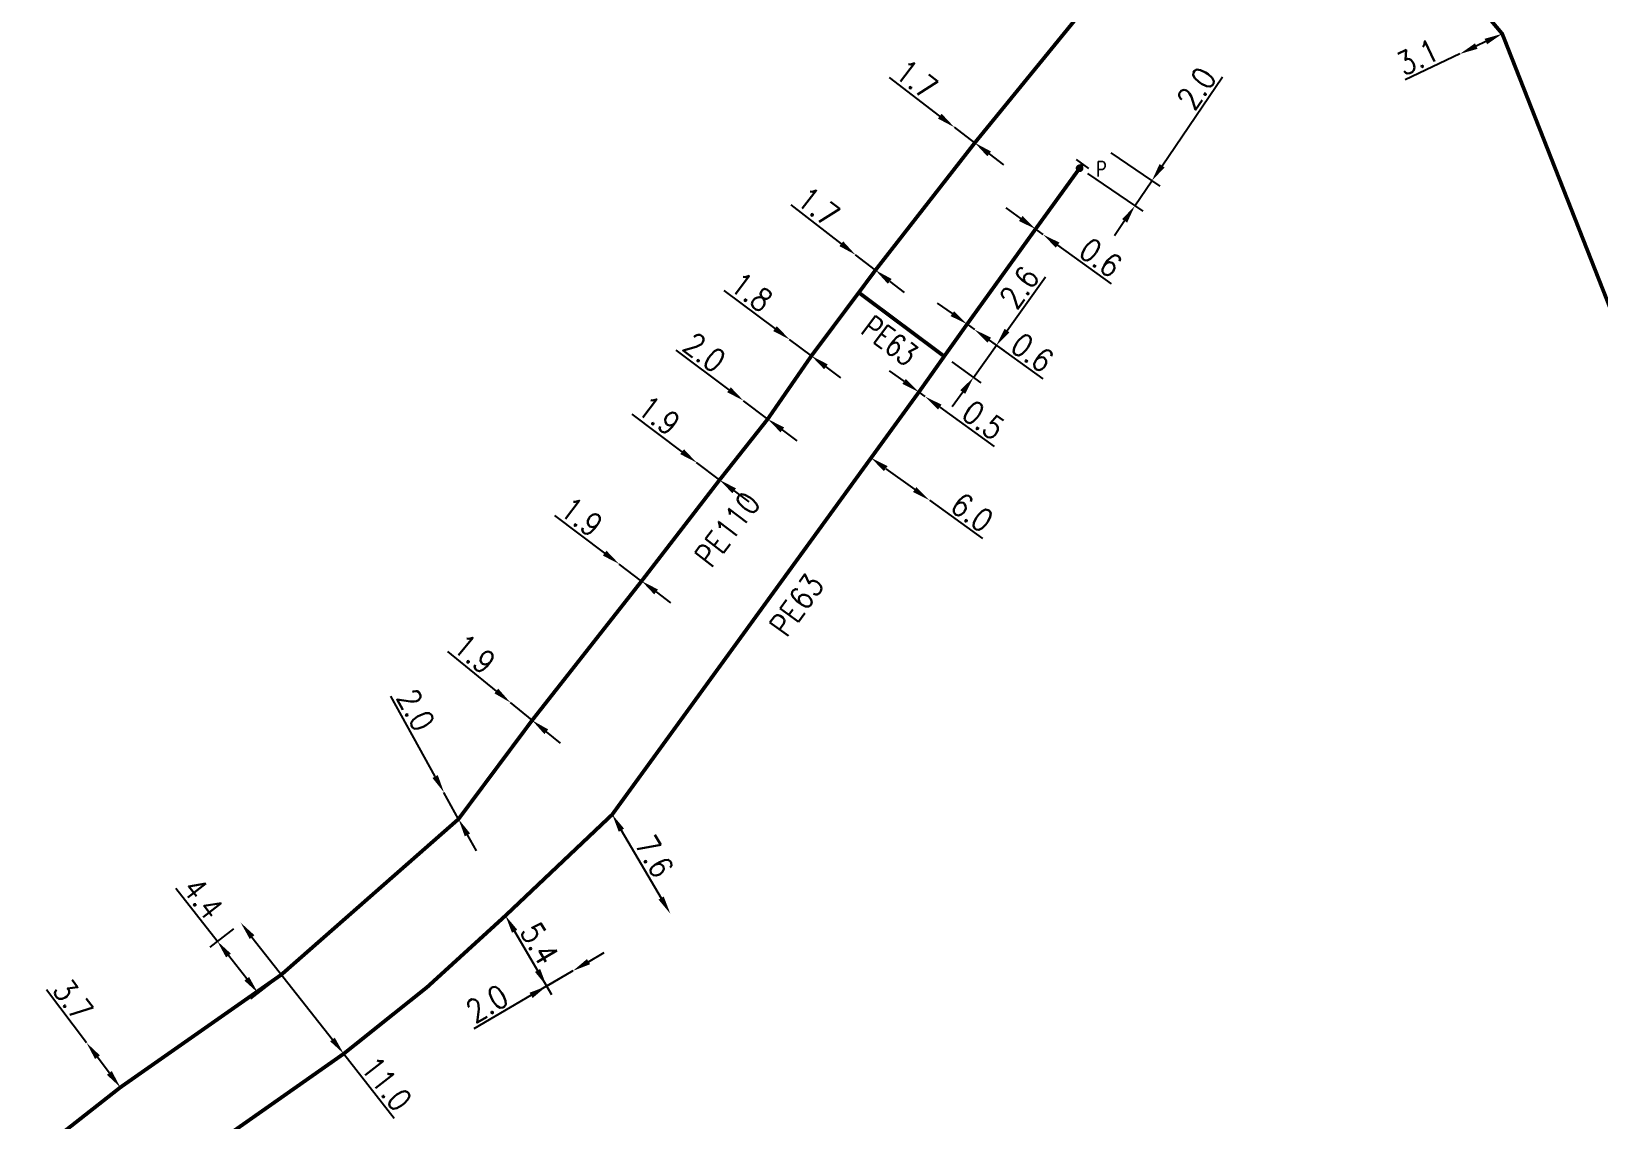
# Model space of a CAD drawing. Header units: millimetres. Extents: x 149999 to 151007, y 125999 to 127005.
# Drawn here: x 150356 to 150459.5, y 126100.1 to 126171.9 of the extents above; entities that cross this region are included whole.
import ezdxf
from ezdxf.enums import TextEntityAlignment as Align

# ---------------------------------------------------------------- set-up
doc = ezdxf.new("R2010")
doc.units = ezdxf.units.MM
doc.header["$PDMODE"] = 34
doc.linetypes.add('L_100_PE', pattern=[14, 10, -1.5, 1, -1.5])
doc.layers.get('0').update_dxf_attribs({"linetype": 'CONTINUOUS'})
doc.layers.get('DEFPOINTS').update_dxf_attribs({"linetype": 'CONTINUOUS'})
for name, color, linetype in [('L_140', 3, 'CONTINUOUS'), ('L_300', 7, 'CONTINUOUS'), ('L_340', 7, 'CONTINUOUS')]:
    doc.layers.add(name, color=color, linetype=linetype)
doc.styles.add('G_ROMANS', font='ROMANS.SHX', dxfattribs={"width": 0.75})
doc.styles.get("Standard").update_dxf_attribs({"font": 'romans.shx', "width": 0.85})
doc.dimstyles.get("Standard").update_dxf_attribs({"dimtxt": 1.5, "dimasz": 1.2, "dimexe": 0.625, "dimexo": 0.625, "dimgap": 0.25, "dimtad": 1, "dimdec": 1, "dimzin": 0, "dimdsep": 46, "dimtxsty": 'Standard', "dimcen": -0.5, "dimadec": 0, "dimazin": 0, "dimtfac": 1, "dimtdec": 1, "dimtmove": 0, "dimatfit": 3, "dimfxl": 0, "dimtolj": 1, "dimtzin": 0, "dimarcsym": 0})

# ---------------------------------------------------------------- blocks, each defined once
blk = doc.blocks.new('L_340_07')
at = {"color": 0, "linetype": 'Continuous', "const_width": 0.25, "flags": 128}
blk.add_lwpolyline([(0, 0), (0.35, 0)], dxfattribs=at)
at = {"color": 0, "linetype": 'Continuous', "flags": 128}
blk.add_lwpolyline([(0.35, -0.5), (0.35, 0.5)], dxfattribs=at)
at = {"color": 0, "linetype": 'Continuous', "width": 0.75, "flags": 3}
for tag, p in [('DEF_LEG', (0.72, -3.47)), ('DEF_COUP', (0.72, -5.97)), ('DEF_TYPE', (0.72, -8.47))]:
    blk.add_attdef(tag, text='', height=1.2, dxfattribs=at).set_placement(p, align=Align.MIDDLE)
blk = doc.blocks.new('*D419')
at = {"layer": 'DEFPOINTS', "color": 0, "linetype": 'Continuous', "transparency": 16777216}
for p in [(150369.79, 126113.06), (150369.79, 126113.06), (150376.59, 126104.41)]:
    blk.add_point(p, dxfattribs=at)
at = {"layer": 'L_140', "color": 0, "linetype": 'Continuous', "lineweight": -2, "transparency": 16777216}
for p, q in [((150369.3, 126112.67), (150369.3, 126112.67)), ((150370.53, 126112.11), (150375.84, 126105.35)), ((150376.59, 126104.41), (150379.92, 126100.16))]:
    blk.add_line(p, q, dxfattribs=at)
at = {"layer": 'L_140', "color": 0, "linetype": 'Continuous', "transparency": 16777216}
for points in [[(150370.69, 126112.24), (150370.38, 126111.99), (150369.79, 126113.06)], [(150376, 126105.47), (150375.69, 126105.23), (150376.59, 126104.41)]]:
    blk.add_solid(points, dxfattribs=at)
at = {"layer": 'L_140', "color": 0, "linetype": 'Continuous', "transparency": 16777216, "insert": (150379.41, 126102.43), "char_height": 1.5, "attachment_point": 5, "rotation": 308.1508}
blk.add_mtext('\\A1;11.0', dxfattribs=at)
blk = doc.blocks.new('*D422')
at = {"layer": 'DEFPOINTS', "color": 0, "linetype": 'Continuous', "transparency": 16777216}
for p in [(150387.27, 126113.53), (150391.72, 126109.88), (150391.72, 126109.88)]:
    blk.add_point(p, dxfattribs=at)
at = {"layer": 'L_140', "color": 0, "linetype": 'Continuous', "lineweight": -2, "transparency": 16777216}
for p, q in [((150387.58, 126112.99), (150390.31, 126108.33)), ((150392.76, 126110.49), (150393.79, 126111.1)), ((150391.72, 126109.88), (150389.99, 126108.87)), ((150388.96, 126108.27), (150385.19, 126106.06))]:
    blk.add_line(p, q, dxfattribs=at)
at = {"layer": 'L_140', "color": 0, "linetype": 'Continuous', "transparency": 16777216}
for points in [[(150392.65, 126110.66), (150392.86, 126110.32), (150391.72, 126109.88)], [(150388.86, 126108.44), (150389.06, 126108.09), (150389.99, 126108.87)]]:
    blk.add_solid(points, dxfattribs=at)
at = {"layer": 'L_140', "color": 0, "linetype": 'Continuous', "transparency": 16777216, "insert": (150386.05, 126107.72), "char_height": 1.5, "attachment_point": 5, "rotation": 30.342}
blk.add_mtext('\\A1;2.0', dxfattribs=at)
blk = doc.blocks.new('*D423')
at = {"layer": 'DEFPOINTS', "color": 0, "linetype": 'Continuous', "transparency": 16777216}
for p in [(150387.27, 126113.53), (150391.72, 126109.88), (150389.99, 126108.87)]:
    blk.add_point(p, dxfattribs=at)
at = {"layer": 'L_140', "color": 0, "linetype": 'Continuous', "lineweight": -2, "transparency": 16777216}
for p, q in [((150387.87, 126112.5), (150389.39, 126109.91)), ((150391.18, 126109.57), (150389.45, 126108.56))]:
    blk.add_line(p, q, dxfattribs=at)
at = {"layer": 'L_140', "color": 0, "linetype": 'Continuous', "transparency": 16777216}
for points in [[(150388.05, 126112.6), (150387.7, 126112.4), (150387.27, 126113.53)], [(150389.56, 126110.01), (150389.22, 126109.81), (150389.99, 126108.87)]]:
    blk.add_solid(points, dxfattribs=at)
at = {"layer": 'L_140', "color": 0, "linetype": 'Continuous', "transparency": 16777216, "insert": (150389.51, 126111.69), "char_height": 1.5, "attachment_point": 5, "rotation": 300.342}
blk.add_mtext('\\A1;5.4', dxfattribs=at)
blk = doc.blocks.new('*D612')
at = {"layer": 'DEFPOINTS', "color": 0, "linetype": 'Continuous', "transparency": 16777216}
for p in [(150359.6, 126105.14), (150359.6, 126105.14), (150361.84, 126102.19)]:
    blk.add_point(p, dxfattribs=at)
at = {"layer": 'L_140', "color": 0, "linetype": 'Continuous', "lineweight": -2, "transparency": 16777216}
for p, q in [((150359.6, 126105.14), (150356.96, 126108.62)), ((150361.11, 126103.15), (150360.33, 126104.18))]:
    blk.add_line(p, q, dxfattribs=at)
at = {"layer": 'L_140', "color": 0, "linetype": 'Continuous', "transparency": 16777216}
for points in [[(150360.49, 126104.3), (150360.17, 126104.06), (150359.6, 126105.14)], [(150361.27, 126103.27), (150360.95, 126103.02), (150361.84, 126102.19)]]:
    blk.add_solid(points, dxfattribs=at)
at = {"layer": 'L_140', "color": 0, "linetype": 'Continuous', "transparency": 16777216, "insert": (150358.71, 126107.96), "char_height": 1.5, "attachment_point": 5, "rotation": 307.1952}
blk.add_mtext('\\A1;3.7', dxfattribs=at)
blk = doc.blocks.new('*D614')
at = {"layer": 'DEFPOINTS', "color": 0, "linetype": 'Continuous', "transparency": 16777216}
for p in [(150383.21, 126121.67), (150383.21, 126121.67), (150384.17, 126119.91)]:
    blk.add_point(p, dxfattribs=at)
at = {"layer": 'L_140', "color": 0, "linetype": 'Continuous', "lineweight": -2, "transparency": 16777216}
for p, q in [((150382.63, 126122.72), (150379.71, 126128.02)), ((150384.17, 126119.91), (150383.21, 126121.67)), ((150384.75, 126118.86), (150385.33, 126117.81))]:
    blk.add_line(p, q, dxfattribs=at)
at = {"layer": 'L_140', "color": 0, "linetype": 'Continuous', "transparency": 16777216}
for points in [[(150382.8, 126122.81), (150382.45, 126122.62), (150383.21, 126121.67)], [(150384.93, 126118.96), (150384.58, 126118.77), (150384.17, 126119.91)]]:
    blk.add_solid(points, dxfattribs=at)
at = {"layer": 'L_140', "color": 0, "linetype": 'Continuous', "transparency": 16777216, "insert": (150381.35, 126127.11), "char_height": 1.5, "attachment_point": 5, "rotation": 298.8657}
blk.add_mtext('\\A1;2.0', dxfattribs=at)
blk = doc.blocks.new('*D616')
at = {"layer": 'DEFPOINTS', "color": 0, "linetype": 'Continuous', "transparency": 16777216}
for p in [(150387.6, 126127.6), (150387.6, 126127.6), (150389.03, 126126.43)]:
    blk.add_point(p, dxfattribs=at)
at = {"layer": 'L_140', "color": 0, "linetype": 'Continuous', "lineweight": -2, "transparency": 16777216}
for p, q in [((150386.67, 126128.36), (150383.47, 126130.97)), ((150389.03, 126126.43), (150387.6, 126127.6)), ((150389.96, 126125.68), (150390.89, 126124.92))]:
    blk.add_line(p, q, dxfattribs=at)
at = {"layer": 'L_140', "color": 0, "linetype": 'Continuous', "transparency": 16777216}
for points in [[(150386.79, 126128.52), (150386.54, 126128.21), (150387.6, 126127.6)], [(150390.09, 126125.83), (150389.84, 126125.52), (150389.03, 126126.43)]]:
    blk.add_solid(points, dxfattribs=at)
at = {"layer": 'L_140', "color": 0, "linetype": 'Continuous', "transparency": 16777216, "insert": (150385.23, 126130.82), "char_height": 1.5, "attachment_point": 5, "rotation": 320.806}
blk.add_mtext('\\A1;1.9', dxfattribs=at)
blk = doc.blocks.new('*D617')
at = {"layer": 'DEFPOINTS', "color": 0, "linetype": 'Continuous', "transparency": 16777216}
for p in [(150406.03, 126151.58), (150406.03, 126151.58), (150407.47, 126150.5)]:
    blk.add_point(p, dxfattribs=at)
at = {"layer": 'L_140', "color": 0, "linetype": 'Continuous', "lineweight": -2, "transparency": 16777216}
for p, q in [((150405.07, 126152.3), (150401.72, 126154.82)), ((150407.47, 126150.5), (150406.03, 126151.58)), ((150408.43, 126149.78), (150409.39, 126149.06))]:
    blk.add_line(p, q, dxfattribs=at)
at = {"layer": 'L_140', "color": 0, "linetype": 'Continuous', "transparency": 16777216}
for points in [[(150405.19, 126152.46), (150404.95, 126152.14), (150406.03, 126151.58)], [(150408.55, 126149.94), (150408.31, 126149.62), (150407.47, 126150.5)]]:
    blk.add_solid(points, dxfattribs=at)
at = {"layer": 'L_140', "color": 0, "linetype": 'Continuous', "transparency": 16777216, "insert": (150403.52, 126154.72), "char_height": 1.5, "attachment_point": 5, "rotation": 323.0796}
blk.add_mtext('\\A1;1.8', dxfattribs=at)
blk = doc.blocks.new('*D618')
at = {"layer": 'DEFPOINTS', "color": 0, "linetype": 'Continuous', "transparency": 16777216}
for p in [(150416.91, 126165.6), (150416.91, 126165.6), (150418.26, 126164.57)]:
    blk.add_point(p, dxfattribs=at)
at = {"layer": 'L_140', "color": 0, "linetype": 'Continuous', "lineweight": -2, "transparency": 16777216}
for p, q in [((150415.95, 126166.33), (150412.63, 126168.88)), ((150418.26, 126164.57), (150416.91, 126165.6)), ((150419.21, 126163.84), (150420.16, 126163.11))]:
    blk.add_line(p, q, dxfattribs=at)
at = {"layer": 'L_140', "color": 0, "linetype": 'Continuous', "transparency": 16777216}
for points in [[(150416.07, 126166.49), (150415.83, 126166.17), (150416.91, 126165.6)], [(150419.33, 126164), (150419.09, 126163.68), (150418.26, 126164.57)]]:
    blk.add_solid(points, dxfattribs=at)
at = {"layer": 'L_140', "color": 0, "linetype": 'Continuous', "transparency": 16777216, "insert": (150414.42, 126168.76), "char_height": 1.5, "attachment_point": 5, "rotation": 322.5707}
blk.add_mtext('\\A1;1.7', dxfattribs=at)
blk = doc.blocks.new('*D619')
at = {"layer": 'DEFPOINTS', "color": 0, "linetype": 'Continuous', "transparency": 16777216}
for p in [(150394.78, 126136.75), (150394.78, 126136.75), (150396.26, 126135.63)]:
    blk.add_point(p, dxfattribs=at)
at = {"layer": 'L_140', "color": 0, "linetype": 'Continuous', "lineweight": -2, "transparency": 16777216}
for p, q in [((150393.82, 126137.47), (150390.53, 126139.96)), ((150396.26, 126135.63), (150394.78, 126136.75)), ((150397.22, 126134.91), (150398.17, 126134.19))]:
    blk.add_line(p, q, dxfattribs=at)
at = {"layer": 'L_140', "color": 0, "linetype": 'Continuous', "transparency": 16777216}
for points in [[(150393.94, 126137.63), (150393.7, 126137.31), (150394.78, 126136.75)], [(150397.34, 126135.07), (150397.09, 126134.75), (150396.26, 126135.63)]]:
    blk.add_solid(points, dxfattribs=at)
at = {"layer": 'L_140', "color": 0, "linetype": 'Continuous', "transparency": 16777216, "insert": (150392.3, 126139.87), "char_height": 1.5, "attachment_point": 5, "rotation": 322.9629}
blk.add_mtext('\\A1;1.9', dxfattribs=at)
blk = doc.blocks.new('*D620')
at = {"layer": 'DEFPOINTS', "color": 0, "linetype": 'Continuous', "transparency": 16777216}
for p in [(150417.75, 126152.59), (150418.24, 126152.24), (150418.24, 126152.24)]:
    blk.add_point(p, dxfattribs=at)
at = {"layer": 'L_140', "color": 0, "linetype": 'Continuous', "lineweight": -2, "transparency": 16777216}
for p, q in [((150416.78, 126153.29), (150415.8, 126153.99)), ((150417.75, 126152.59), (150418.24, 126152.24)), ((150419.21, 126151.54), (150422.76, 126148.98))]:
    blk.add_line(p, q, dxfattribs=at)
at = {"layer": 'L_140', "color": 0, "linetype": 'Continuous', "transparency": 16777216}
for points in [[(150416.9, 126153.45), (150416.66, 126153.13), (150417.75, 126152.59)], [(150419.33, 126151.7), (150419.1, 126151.38), (150418.24, 126152.24)]]:
    blk.add_solid(points, dxfattribs=at)
at = {"layer": 'L_140', "color": 0, "linetype": 'Continuous', "transparency": 16777216, "insert": (150422.06, 126150.72), "char_height": 1.5, "attachment_point": 5, "rotation": 324.253}
blk.add_mtext('\\A1;0.6', dxfattribs=at)
blk = doc.blocks.new('*D621')
at = {"layer": 'DEFPOINTS', "color": 0, "linetype": 'Continuous', "transparency": 16777216}
for p in [(150410.39, 126157.17), (150410.39, 126157.17), (150411.7, 126156.16)]:
    blk.add_point(p, dxfattribs=at)
at = {"layer": 'L_140', "color": 0, "linetype": 'Continuous', "lineweight": -2, "transparency": 16777216}
for p, q in [((150409.45, 126157.91), (150406.14, 126160.48)), ((150411.7, 126156.16), (150410.39, 126157.17)), ((150412.64, 126155.42), (150413.59, 126154.68))]:
    blk.add_line(p, q, dxfattribs=at)
at = {"layer": 'L_140', "color": 0, "linetype": 'Continuous', "transparency": 16777216}
for points in [[(150409.57, 126158.06), (150409.32, 126157.75), (150410.39, 126157.17)], [(150412.77, 126155.58), (150412.52, 126155.26), (150411.7, 126156.16)]]:
    blk.add_solid(points, dxfattribs=at)
at = {"layer": 'L_140', "color": 0, "linetype": 'Continuous', "transparency": 16777216, "insert": (150407.93, 126160.35), "char_height": 1.5, "attachment_point": 5, "rotation": 322.1362}
blk.add_mtext('\\A1;1.7', dxfattribs=at)
blk = doc.blocks.new('*D622')
at = {"layer": 'DEFPOINTS', "color": 0, "linetype": 'Continuous', "transparency": 16777216}
for p in [(150394.32, 126120.21), (150398.16, 126113.65), (150398.16, 126113.65)]:
    blk.add_point(p, dxfattribs=at)
at = {"layer": 'L_140', "color": 0, "linetype": 'Continuous', "lineweight": -2, "transparency": 16777216}
blk.add_line((150394.92, 126119.17), (150397.55, 126114.69), dxfattribs=at)
at = {"layer": 'L_140', "color": 0, "linetype": 'Continuous', "transparency": 16777216}
for points in [[(150395.1, 126119.28), (150394.75, 126119.07), (150394.32, 126120.21)], [(150397.72, 126114.79), (150397.38, 126114.59), (150398.16, 126113.65)]]:
    blk.add_solid(points, dxfattribs=at)
at = {"layer": 'L_140', "color": 0, "linetype": 'Continuous', "transparency": 16777216, "insert": (150397.1, 126117.44), "char_height": 1.5, "attachment_point": 5, "rotation": 300.342}
blk.add_mtext('\\A1;7.6', dxfattribs=at)
blk = doc.blocks.new('*D623')
at = {"layer": 'DEFPOINTS', "color": 0, "linetype": 'Continuous', "transparency": 16777216}
for p in [(150422.27, 126158.87), (150422.76, 126158.52), (150422.76, 126158.52)]:
    blk.add_point(p, dxfattribs=at)
at = {"layer": 'L_140', "color": 0, "linetype": 'Continuous', "lineweight": -2, "transparency": 16777216}
for p, q in [((150421.3, 126159.57), (150420.33, 126160.28)), ((150422.27, 126158.87), (150422.76, 126158.52)), ((150423.73, 126157.81), (150427.27, 126155.25))]:
    blk.add_line(p, q, dxfattribs=at)
at = {"layer": 'L_140', "color": 0, "linetype": 'Continuous', "transparency": 16777216}
for points in [[(150421.42, 126159.74), (150421.18, 126159.41), (150422.27, 126158.87)], [(150423.85, 126157.98), (150423.61, 126157.65), (150422.76, 126158.52)]]:
    blk.add_solid(points, dxfattribs=at)
at = {"layer": 'L_140', "color": 0, "linetype": 'Continuous', "transparency": 16777216, "insert": (150426.57, 126156.99), "char_height": 1.5, "attachment_point": 5, "rotation": 324.0923}
blk.add_mtext('\\A1;0.6', dxfattribs=at)
blk = doc.blocks.new('*D624')
at = {"layer": 'DEFPOINTS', "color": 0, "linetype": 'Continuous', "transparency": 16777216}
for p in [(150418.24, 126152.24), (150419.69, 126151.2), (150416.24, 126150.47)]:
    blk.add_point(p, dxfattribs=at)
at = {"layer": 'L_140', "color": 0, "linetype": 'Continuous', "lineweight": -2, "transparency": 16777216}
for p, q in [((150420.39, 126152.17), (150422.94, 126155.72)), ((150418.17, 126149.08), (150419.69, 126151.2)), ((150418.75, 126151.87), (150420.19, 126150.83)), ((150416.75, 126150.1), (150418.67, 126148.72)), ((150417.46, 126148.11), (150416.76, 126147.14))]:
    blk.add_line(p, q, dxfattribs=at)
at = {"layer": 'L_140', "color": 0, "linetype": 'Continuous', "transparency": 16777216}
for points in [[(150420.23, 126152.29), (150420.55, 126152.05), (150419.69, 126151.2)], [(150417.3, 126148.23), (150417.63, 126147.99), (150418.17, 126149.08)]]:
    blk.add_solid(points, dxfattribs=at)
at = {"layer": 'L_140', "color": 0, "linetype": 'Continuous', "transparency": 16777216, "insert": (150421.2, 126155.02), "char_height": 1.5, "attachment_point": 5, "rotation": 54.253}
blk.add_mtext('\\A1;2.6', dxfattribs=at)
blk = doc.blocks.new('*D625')
at = {"layer": 'DEFPOINTS', "color": 0, "linetype": 'Continuous', "transparency": 16777216}
for p in [(150414.57, 126148.11), (150414.97, 126147.82), (150414.97, 126147.82)]:
    blk.add_point(p, dxfattribs=at)
at = {"layer": 'L_140', "color": 0, "linetype": 'Continuous', "lineweight": -2, "transparency": 16777216}
for p, q in [((150413.6, 126148.82), (150412.62, 126149.52)), ((150414.57, 126148.11), (150414.97, 126147.82)), ((150415.95, 126147.12), (150419.53, 126144.52))]:
    blk.add_line(p, q, dxfattribs=at)
at = {"layer": 'L_140', "color": 0, "linetype": 'Continuous', "transparency": 16777216}
for points in [[(150413.71, 126148.98), (150413.48, 126148.65), (150414.57, 126148.11)], [(150416.06, 126147.28), (150415.83, 126146.95), (150414.97, 126147.82)]]:
    blk.add_solid(points, dxfattribs=at)
at = {"layer": 'L_140', "color": 0, "linetype": 'Continuous', "transparency": 16777216, "insert": (150418.83, 126146.26), "char_height": 1.5, "attachment_point": 5, "rotation": 324.0996}
blk.add_mtext('\\A1;0.5', dxfattribs=at)
blk = doc.blocks.new('*D11')
at = {"layer": 'DEFPOINTS', "color": 0, "linetype": 'Continuous', "transparency": 16777216}
for p in [(150426.74, 126164.25), (150425.18, 126162.89), (150429.95, 126162.06)]:
    blk.add_point(p, dxfattribs=at)
at = {"layer": 'L_300', "color": 0, "linetype": 'Continuous', "lineweight": -2, "transparency": 16777216}
for p, q in [((150430.63, 126163.05), (150434.62, 126168.92)), ((150427.25, 126163.9), (150430.47, 126161.71)), ((150425.7, 126162.54), (150429.35, 126160.06)), ((150428.83, 126160.41), (150429.95, 126162.06)), ((150428.15, 126159.41), (150427.48, 126158.42))]:
    blk.add_line(p, q, dxfattribs=at)
at = {"layer": 'L_300', "color": 0, "linetype": 'Continuous', "transparency": 16777216}
for points in [[(150430.46, 126163.17), (150430.79, 126162.94), (150429.95, 126162.06)], [(150427.99, 126159.53), (150428.32, 126159.3), (150428.83, 126160.41)]]:
    blk.add_solid(points, dxfattribs=at)
at = {"layer": 'L_300', "color": 0, "linetype": 'Continuous', "transparency": 16777216, "insert": (150432.9, 126168.17), "char_height": 1.5, "attachment_point": 5, "rotation": 55.7864}
blk.add_mtext('\\A1;2.0', dxfattribs=at)
blk = doc.blocks.new('*D12')
at = {"layer": 'DEFPOINTS', "color": 0, "linetype": 'Continuous', "transparency": 16777216}
for p in [(150402.99, 126147.54), (150402.99, 126147.54), (150404.59, 126146.33)]:
    blk.add_point(p, dxfattribs=at)
at = {"layer": 'L_140', "color": 0, "linetype": 'Continuous', "lineweight": -2, "transparency": 16777216}
for p, q in [((150402.03, 126148.26), (150398.54, 126150.88)), ((150404.59, 126146.33), (150402.99, 126147.54)), ((150405.55, 126145.61), (150406.51, 126144.89))]:
    blk.add_line(p, q, dxfattribs=at)
at = {"layer": 'L_140', "color": 0, "linetype": 'Continuous', "transparency": 16777216}
for points in [[(150402.15, 126148.42), (150401.91, 126148.1), (150402.99, 126147.54)], [(150405.67, 126145.77), (150405.43, 126145.45), (150404.59, 126146.33)]]:
    blk.add_solid(points, dxfattribs=at)
at = {"layer": 'L_140', "color": 0, "linetype": 'Continuous', "transparency": 16777216, "insert": (150400.41, 126150.73), "char_height": 1.5, "attachment_point": 5, "rotation": 323.0796}
blk.add_mtext('\\A1;2.0', dxfattribs=at)
blk = doc.blocks.new('*D224')
at = {"layer": 'DEFPOINTS', "color": 0, "linetype": 'Continuous', "transparency": 16777216}
for p in [(150453.09, 126171.77), (150450.29, 126170.44), (150450.29, 126170.44)]:
    blk.add_point(p, dxfattribs=at)
at = {"layer": 'L_140', "color": 0, "linetype": 'Continuous', "lineweight": -2, "transparency": 16777216}
for p, q in [((150452.01, 126171.26), (150451.37, 126170.96)), ((150450.29, 126170.44), (150446.67, 126168.73))]:
    blk.add_line(p, q, dxfattribs=at)
at = {"layer": 'L_140', "color": 0, "linetype": 'Continuous', "transparency": 16777216}
for points in [[(150451.29, 126171.14), (150451.46, 126170.78), (150450.29, 126170.44)], [(150451.92, 126171.44), (150452.09, 126171.08), (150453.09, 126171.77)]]:
    blk.add_solid(points, dxfattribs=at)
at = {"layer": 'L_140', "color": 0, "linetype": 'Continuous', "transparency": 16777216, "insert": (150447.51, 126170.24), "char_height": 1.5, "attachment_point": 5, "rotation": 25.3142}
blk.add_mtext('\\A1;3.1', dxfattribs=at)
blk = doc.blocks.new('*D639')
at = {"layer": 'DEFPOINTS', "color": 0, "linetype": 'Continuous', "transparency": 16777216}
for p in [(150411.41, 126143.76), (150415.27, 126140.96), (150415.27, 126140.96)]:
    blk.add_point(p, dxfattribs=at)
at = {"layer": 'L_140', "color": 0, "linetype": 'Continuous', "lineweight": -2, "transparency": 16777216}
for p, q in [((150412.38, 126143.05), (150414.29, 126141.67)), ((150415.27, 126140.96), (150418.76, 126138.44))]:
    blk.add_line(p, q, dxfattribs=at)
at = {"layer": 'L_140', "color": 0, "linetype": 'Continuous', "transparency": 16777216}
for points in [[(150412.5, 126143.22), (150412.26, 126142.89), (150411.41, 126143.76)], [(150414.41, 126141.83), (150414.18, 126141.51), (150415.27, 126140.96)]]:
    blk.add_solid(points, dxfattribs=at)
at = {"layer": 'L_140', "color": 0, "linetype": 'Continuous', "transparency": 16777216, "insert": (150418.08, 126140.16), "char_height": 1.5, "attachment_point": 5, "rotation": 324.0996}
blk.add_mtext('\\A1;6.0', dxfattribs=at)
blk = doc.blocks.new('*D640')
at = {"layer": 'DEFPOINTS', "color": 0, "linetype": 'Continuous', "transparency": 16777216}
for p in [(150399.89, 126143.45), (150399.89, 126143.45), (150401.41, 126142.31)]:
    blk.add_point(p, dxfattribs=at)
at = {"layer": 'L_140', "color": 0, "linetype": 'Continuous', "lineweight": -2, "transparency": 16777216}
for p, q in [((150398.93, 126144.17), (150395.63, 126146.65)), ((150401.41, 126142.31), (150399.89, 126143.45)), ((150402.37, 126141.59), (150403.33, 126140.87))]:
    blk.add_line(p, q, dxfattribs=at)
at = {"layer": 'L_140', "color": 0, "linetype": 'Continuous', "transparency": 16777216}
for points in [[(150399.06, 126144.33), (150398.81, 126144.01), (150399.89, 126143.45)], [(150402.49, 126141.75), (150402.25, 126141.43), (150401.41, 126142.31)]]:
    blk.add_solid(points, dxfattribs=at)
at = {"layer": 'L_140', "color": 0, "linetype": 'Continuous', "transparency": 16777216, "insert": (150397.41, 126146.57), "char_height": 1.5, "attachment_point": 5, "rotation": 323.0796}
blk.add_mtext('\\A1;1.9', dxfattribs=at)
blk = doc.blocks.new('*D641')
at = {"layer": 'DEFPOINTS', "color": 0, "linetype": 'Continuous', "transparency": 16777216}
for p in [(150369.79, 126113.06), (150368.24, 126111.84), (150372.48, 126109.64)]:
    blk.add_point(p, dxfattribs=at)
at = {"layer": 'L_140', "color": 0, "linetype": 'Continuous', "lineweight": -2, "transparency": 16777216}
for p, q in [((150368.24, 126111.84), (150365.5, 126115.32)), ((150369.3, 126112.67), (150367.75, 126111.45)), ((150370.19, 126109.36), (150368.98, 126110.89)), ((150371.99, 126109.25), (150370.44, 126108.03))]:
    blk.add_line(p, q, dxfattribs=at)
at = {"layer": 'L_140', "color": 0, "linetype": 'Continuous', "transparency": 16777216}
for points in [[(150369.14, 126111.02), (150368.82, 126110.77), (150368.24, 126111.84)], [(150370.34, 126109.48), (150370.03, 126109.24), (150370.93, 126108.42)]]:
    blk.add_solid(points, dxfattribs=at)
at = {"layer": 'L_140', "color": 0, "linetype": 'Continuous', "transparency": 16777216, "insert": (150367.29, 126114.67), "char_height": 1.5, "attachment_point": 5, "rotation": 308.1508}
blk.add_mtext('\\A1;4.4', dxfattribs=at)
blk = doc.blocks.new('L_300_12')
at = {"color": 0, "linetype": 'Continuous', "const_width": 0.248, "flags": 128}
blk.add_lwpolyline([(-0.13, 0, 1), (0.13, 0, 1)], format="xyb", close=True, dxfattribs=at)
at = {"linetype": 'Continuous', "style": 'G_ROMANS', "width": 0.75}
blk.add_attdef('P', text='', height=1, dxfattribs=at).set_placement((0, 1.33), align=Align.MIDDLE_CENTER)
at = {"color": 0, "linetype": 'Continuous', "width": 0.75, "flags": 3}
for tag, p in [('DEF_LEG', (0, -5)), ('DEF_COUP', (0, -7.5)), ('DEF_TYPE', (0, -10))]:
    blk.add_attdef(tag, text='', height=1.2, dxfattribs=at).set_placement(p, align=Align.MIDDLE)

msp = doc.modelspace()

# ---------------------------------------------------------------- linework, layer by layer
at = {"layer": 'L_140', "linetype": 'L_100_PE', "flags": 128}
for points in [[(150322.88, 126075.46, 0.25, 0.25, 0), (150327.96, 126078.99, 0.25, 0.25, -0.414214), (150328.31, 126078.92, 0.25, 0.25, 0), (150328.43, 126078.75, 0.25, 0.25, 0.429178), (150328.76, 126078.69, 0.25, 0.25, 0), (150330.27, 126079.61, 0.25, 0.25, 0), (150330.27, 126079.61, 0.25, 0.25, 0), (150337.46, 126084.5, 0.25, 0.25, 0), (150337.46, 126084.5, 0.25, 0.25, 0), (150342.21, 126087.99, 0.25, 0.25, 0), (150347.02, 126091.25, 0.25, 0.25, 0), (150352.93, 126095.19, 0.25, 0.25, 0), (150361.84, 126102.19, 0.25, 0.25, 0), (150372.48, 126109.64, 0.25, 0.25, 0), (150384.17, 126119.91, 0.25, 0.25, 0), (150389.03, 126126.43, 0.25, 0.25, 0), (150396.26, 126135.63, 0.25, 0.25, 0), (150401.41, 126142.31, 0.25, 0.25, 0), (150404.59, 126146.33, 0.25, 0.25, 0), (150407.47, 126150.5, 0.25, 0.25, 0), (150410.6, 126154.68, 0.25, 0.25, 0), (150411.7, 126156.16, 0.25, 0.25, 0), (150418.26, 126164.57, 0.25, 0.25, 0), (150437.01, 126187.55, 0.25, 0.25, 0), (150437.91, 126188.72, 0.25, 0.25, 0), (150439.29, 126190.52, 0.25, 0.25, 0), (150442.4, 126194.59, 0.25, 0.25, 0), (150444.05, 126199.13, 0.25, 0.25, 0), (150443.99, 126199.76, 0.25, 0.25, 0), (150443.09, 126202.08, 0.25, 0.25, 0), (150439.6, 126209.8, 0.25, 0.25, 0), (150437.24, 126217.12, 0.25, 0.25, 0), (150437.24, 126217.12, 0.25, 0.25, 0), (150436, 126221.04, 0.25, 0.25, 0), (150436.29, 126222.92, 0.25, 0.25, 0), (150433.98, 126229.25, 0.25, 0.25, 0), (150431.83, 126234.82, 0.25, 0.25, 0), (150430.96, 126237.22, 0.25, 0.25, -0.24122), (150429.82, 126238.18, 0.25, 0.25, -0.025106), (150426.86, 126246.35, 0.25, 0.25, 0.033682), (150424.8, 126251.75, 0.25, 0.25, 0.088131), (150419.88, 126258.81, 0.25, 0.25, 0.065965), (150412.66, 126264.37, 0.25, 0.25, 0), (150398.35, 126272.35, 0, 0, 0)], [(150517.52, 126000, 0.25, 0.25, 0), (150517.35, 126000.78, 0.25, 0.25, 0), (150515.81, 126007.63, 0.25, 0.25, 0), (150514.14, 126012.84, 0.25, 0.25, 0), (150502.76, 126044.69, 0.25, 0.25, 0), (150496.84, 126058.26, 0.25, 0.25, 0), (150492.46, 126071.27, 0.25, 0.25, 0), (150488.7, 126080.98, 0.25, 0.25, 0), (150478.49, 126107.86, 0.25, 0.25, 0), (150476.71, 126112.11, 0.25, 0.25, 0), (150476.46, 126112.71, 0.25, 0.25, 0), (150465.55, 126140.09, 0.25, 0.25, 0), (150465.55, 126140.09, 0.25, 0.25, 0), (150453.09, 126171.77, 0.25, 0.25, 0), (150445.69, 126180.54, 0.25, 0.25, 0), (150437.91, 126188.72, 0, 0, 0)], [(150425.18, 126162.89, 0.25, 0.25, 0), (150422.27, 126158.87, 0.25, 0.25, 0), (150417.75, 126152.59, 0.25, 0.25, 0), (150416.24, 126150.47, 0.25, 0.25, 0), (150414.57, 126148.11, 0.25, 0.25, 0), (150414.57, 126148.11, 0.25, 0.25, 0), (150414.57, 126148.11, 0.25, 0.25, 0), (150411.41, 126143.76, 0.25, 0.25, 0), (150394.32, 126120.21, 0.25, 0.25, 0), (150387.27, 126113.53, 0.25, 0.25, 0), (150382.11, 126108.82, 0.25, 0.25, 0), (150376.59, 126104.41, 0.25, 0.25, 0), (150359.64, 126092.51, 0, 0, 0)]]:
    msp.add_lwpolyline(points, format="xyseb", dxfattribs=at)
at = {"layer": 'L_140', "linetype": 'L_100_PE', "const_width": 0.25, "flags": 128}
msp.add_lwpolyline([(150416.24, 126150.47), (150410.6, 126154.68)], dxfattribs=at)

# ---------------------------------------------------------------- block references
at = {"layer": 'L_300'}
ref = msp.add_blockref('L_300_12', (150425.18, 126162.89), dxfattribs=dict(at, rotation=44.99999999833669))
ref.add_attrib('P', 'P', dxfattribs={"layer": '0', "linetype": 'Continuous', "height": 1, "style": 'G_ROMANS', "width": 0.75}).set_placement((150426.62, 126162.84), align=Align.MIDDLE_CENTER)
at = {"layer": 'L_340', "rotation": 54.09231032093378}
msp.add_blockref('L_340_07', (150425.18, 126162.89), dxfattribs=at)

# ---------------------------------------------------------------- texts
at = {"layer": 'L_140', "linetype": 'Continuous'}
for s, rotation, width, p in [('PE63', 323.2519, 0.75, (150410.65, 126152.05)), ('PE110', 52.3241, 0.85, (150400.84, 126136.42)), ('PE63', 54.0294, 0.85, (150405.82, 126131.83))]:
    msp.add_text(s, height=1.5, rotation=rotation, dxfattribs=dict(at, width=width)).set_placement(p)

# ---------------------------------------------------------------- dimensions: what is measured, and where the dimension line sits
for base, p1, p2, angle, picture, middle in [((150450.29, 126170.44), (150453.09, 126171.77), (150450.29, 126170.44), 25.3142, '*D224', (150447.93, 126169.33)), ((150416.91, 126165.6), (150418.26, 126164.57), (150416.91, 126165.6), 322.5707, '*D618', (150413.81, 126167.97)), ((150410.39, 126157.17), (150411.7, 126156.16), (150410.39, 126157.17), 322.1362, '*D621', (150407.32, 126159.56)), ((150422.76, 126158.52), (150422.27, 126158.87), (150422.76, 126158.52), 144.0923, '*D623', (150425.99, 126156.18)), ((150406.03, 126151.58), (150407.47, 126150.5), (150406.03, 126151.58), 323.0796, '*D617', (150402.92, 126153.92)), ((150419.69, 126151.2), (150416.24, 126150.47), (150418.24, 126152.24), 234.253, '*D624', (150422.02, 126154.43)), ((150418.24, 126152.24), (150417.75, 126152.59), (150418.24, 126152.24), 144.253, '*D620', (150421.47, 126149.91)), ((150402.99, 126147.54), (150404.59, 126146.33), (150402.99, 126147.54), 323.0796, '*D12', (150399.81, 126149.93)), ((150414.97, 126147.82), (150414.57, 126148.11), (150414.97, 126147.82), 144.0996, '*D625', (150418.25, 126145.45)), ((150399.89, 126143.45), (150401.41, 126142.31), (150399.89, 126143.45), 323.0796, '*D640', (150396.8, 126145.77)), ((150394.78, 126136.75), (150396.26, 126135.63), (150394.78, 126136.75), 322.9629, '*D619', (150391.7, 126139.07)), ((150387.5979, 126127.6037), (150389.0317, 126126.4346), (150387.5979, 126127.6037), 320.806, '*D616', (150384.603, 126130.0457)), ((150383.21, 126121.67), (150384.17, 126119.91), (150383.21, 126121.67), 298.8657, '*D614', (150380.47, 126126.63)), ((150398.16, 126113.65), (150394.32, 126120.21), (150398.16, 126113.65), 120.342, '*D622', (150396.24, 126116.93)), ((150368.24, 126111.84), (150372.48, 126109.64), (150369.79, 126113.06), 308.1508, '*D641', (150366.5, 126114.05)), ((150369.79, 126113.06), (150376.59, 126104.41), (150369.79, 126113.06), 308.1508, '*D419', (150378.63, 126101.81)), ((150391.72, 126109.88), (150387.27, 126113.53), (150391.72, 126109.88), 210.342, '*D422', (150386.55, 126106.86)), ((150389.99, 126108.87), (150387.27, 126113.53), (150391.72, 126109.88), 120.342, '*D423', (150388.64, 126111.18)), ((150359.6, 126105.14), (150361.84, 126102.19), (150359.6, 126105.14), 307.1952, '*D612', (150357.92, 126107.36))]:
    dim = msp.add_linear_dim(base=base, p1=p1, p2=p2, angle=angle, dimstyle='Standard', dxfattribs=at)
    dim.commit()
    dim.dimension.update_dxf_attribs({"geometry": picture, "text_midpoint": middle, "dimtype": 160})
dim = msp.add_linear_dim(base=(150415.27, 126140.96), p1=(150411.41, 126143.76), p2=(150415.27, 126140.96), angle=144.0996, text='6.0', dimstyle='Standard', dxfattribs=at)
dim.commit()
dim.dimension.update_dxf_attribs({"geometry": '*D639', "text_midpoint": (150417.5, 126139.35), "dimtype": 160})
at = {"layer": 'L_300', "linetype": 'Continuous'}
dim = msp.add_linear_dim(base=(150429.95, 126162.06), p1=(150425.18, 126162.89), p2=(150426.74, 126164.25), angle=235.7864, dimstyle='Standard', dxfattribs=at)
dim.commit()
dim.dimension.update_dxf_attribs({"geometry": '*D11', "text_midpoint": (150433.73, 126167.61), "dimtype": 160})

doc.saveas('drawing.dxf')
